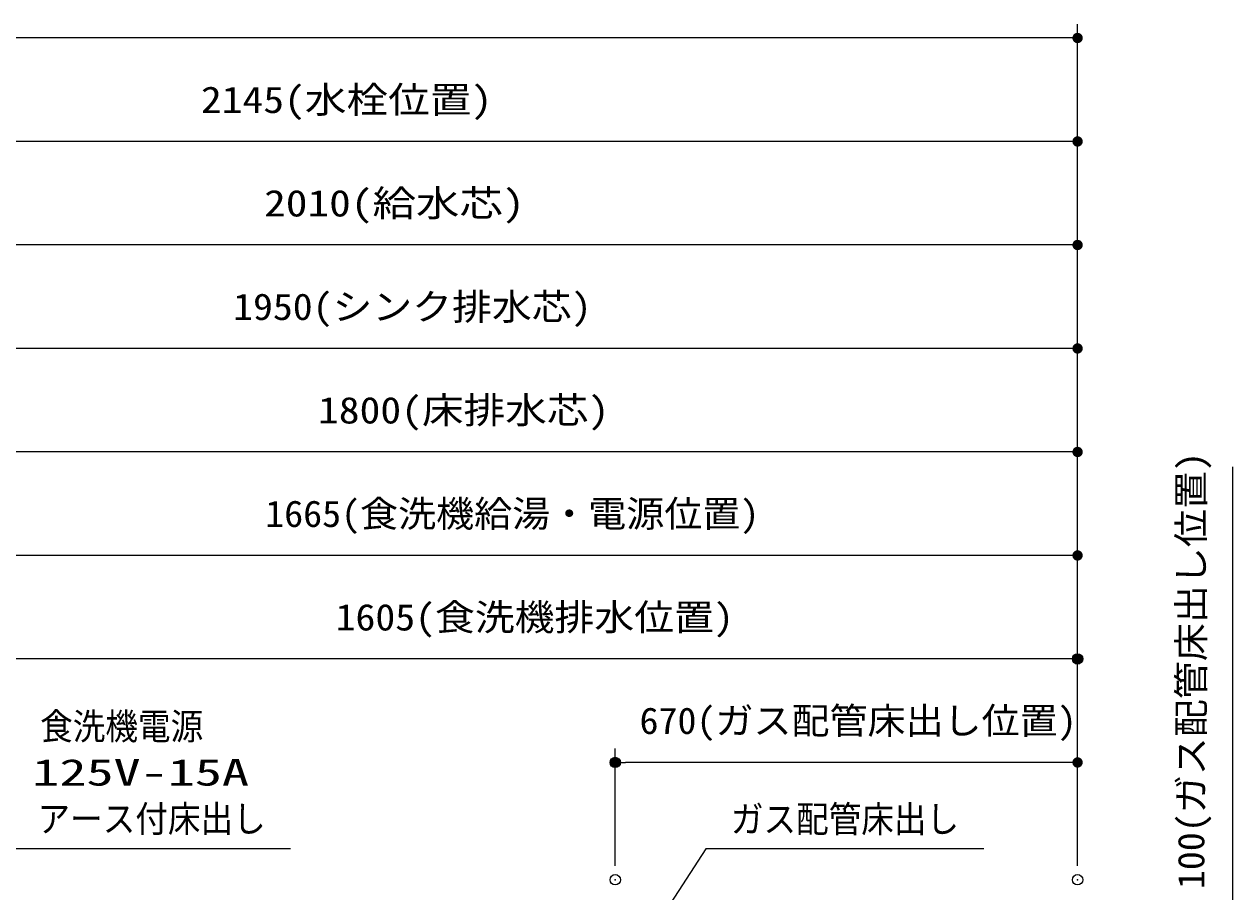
# Model space of a CAD drawing. Units: millimetres, scale not verified. Extents: x -9797 to 9797, y -4555 to 4555.
# Drawn here: x -6450 to -4699, y 1673 to 2930 of the extents above; entities that cross this region are included whole.
import ezdxf
from ezdxf.enums import TextEntityAlignment as Align

# ---------------------------------------------------------------- set-up
doc = ezdxf.new("R2010")
doc.units = ezdxf.units.MM
doc.header["$LTSCALE"] = 30
doc.header["$PDMODE"] = 32
doc.header["$PDSIZE"] = 15
for name, color, linetype, lineweight in [('0-0_0', 7, 'Continuous', 25), ('0-3_寸法ﾚｲﾔｰ', 30, 'Continuous', 13), ('0-4_DEFPOINTS', 7, 'Continuous', 25)]:
    doc.layers.add(name, color=color, linetype=linetype, lineweight=lineweight)
doc.styles.add('ＭＳ ゴシック', font='')
doc.styles.get('ＭＳ ゴシック').set_extended_font_data('MS Gothic')

# ---------------------------------------------------------------- blocks, each defined once
blk = doc.blocks.new('_DOT')
at = {"layer": '0-0_0', "color": 30}
blk.add_line((-15, 0), (-30, 0), dxfattribs=at)
for points in [[(0, 0), (-15, 0), (-14.88, 1.88)], [(0, 0), (-14.88, -1.88), (-15, 0)], [(0, 0), (-14.88, 1.88), (-14.53, 3.73)], [(0, 0), (-14.53, -3.73), (-14.88, -1.88)], [(0, 0), (-14.53, 3.73), (-13.95, 5.52)], [(0, 0), (-13.95, -5.52), (-14.53, -3.73)], [(0, 0), (-13.95, 5.52), (-13.14, 7.23)], [(0, 0), (-13.14, -7.23), (-13.95, -5.52)], [(0, 0), (-13.14, 7.23), (-12.14, 8.82)], [(0, 0), (-12.14, -8.82), (-13.14, -7.23)], [(0, 0), (-12.14, 8.82), (-10.93, 10.27)], [(0, 0), (-10.93, -10.27), (-12.14, -8.82)], [(0, 0), (-10.93, 10.27), (-9.56, 11.56)], [(0, 0), (-9.56, -11.56), (-10.93, -10.27)], [(0, 0), (-9.56, 11.56), (-8.04, 12.66)], [(0, 0), (-8.04, -12.66), (-9.56, -11.56)], [(0, 0), (-8.04, 12.66), (-6.39, 13.57)], [(0, 0), (-6.39, -13.57), (-8.04, -12.66)], [(0, 0), (-6.39, 13.57), (-4.64, 14.27)], [(0, 0), (-4.64, -14.27), (-6.39, -13.57)], [(0, 0), (-4.64, 14.27), (-2.81, 14.73)], [(0, 0), (-2.81, -14.73), (-4.64, -14.27)], [(0, 0), (-2.81, 14.73), (-0.94, 14.97)], [(0, 0), (-0.94, -14.97), (-2.81, -14.73)], [(0, 0), (-0.94, 14.97), (0.94, 14.97)], [(0, 0), (0.94, -14.97), (-0.94, -14.97)], [(0, 0), (0.94, 14.97), (2.81, 14.73)], [(0, 0), (2.81, 14.73), (4.64, 14.27)], [(0, 0), (4.64, 14.27), (6.39, 13.57)], [(0, 0), (6.39, 13.57), (8.04, 12.66)], [(0, 0), (8.04, 12.66), (9.56, 11.56)], [(0, 0), (9.56, 11.56), (10.93, 10.27)], [(0, 0), (10.93, 10.27), (12.14, 8.82)], [(0, 0), (12.14, 8.82), (13.14, 7.23)], [(0, 0), (13.14, 7.23), (13.95, 5.52)], [(0, 0), (13.95, 5.52), (14.53, 3.73)], [(0, 0), (14.53, 3.73), (14.88, 1.88)], [(0, 0), (14.88, 1.88), (15, 0)], [(0, 0), (2.81, -14.73), (0.94, -14.97)], [(0, 0), (4.64, -14.27), (2.81, -14.73)], [(0, 0), (6.39, -13.57), (4.64, -14.27)], [(0, 0), (8.04, -12.66), (6.39, -13.57)], [(0, 0), (9.56, -11.56), (8.04, -12.66)], [(0, 0), (10.93, -10.27), (9.56, -11.56)], [(0, 0), (12.14, -8.82), (10.93, -10.27)], [(0, 0), (13.14, -7.23), (12.14, -8.82)], [(0, 0), (13.95, -5.52), (13.14, -7.23)], [(0, 0), (14.53, -3.73), (13.95, -5.52)], [(0, 0), (14.88, -1.88), (14.53, -3.73)], [(0, 0), (15, 0), (14.88, -1.88)]]:
    blk.add_solid(points, dxfattribs=at)

msp = doc.modelspace()

# ---------------------------------------------------------------- linework, layer by layer
at = {"layer": '0-3_寸法ﾚｲﾔｰ'}
for p, q in [((-4923.56, 1710), (-4923.56, 2930)), ((-4938.56, 2910), (-7188.56, 2910)), ((-4923.56, 1710), (-4923.56, 2780)), ((-4938.56, 2760), (-7053.56, 2760)), ((-4923.56, 1710), (-4923.56, 2630)), ((-4938.56, 2610), (-6918.56, 2610)), ((-4923.56, 1710), (-4923.56, 2480)), ((-4938.56, 2460), (-6858.56, 2460)), ((-4923.56, 1710), (-4923.56, 2330)), ((-4938.56, 2310), (-6708.56, 2310)), ((-4698.56, 1635), (-4698.56, 2288.43)), ((-4923.56, 2030), (-4923.56, 2180)), ((-4938.56, 2160), (-6573.56, 2160)), ((-4923.56, 1710), (-4923.56, 2030)), ((-4938.56, 2010), (-6513.56, 2010)), ((-5593.56, 1710), (-5593.56, 1880)), ((-4923.56, 1710), (-4923.56, 1880)), ((-4938.56, 1860), (-5578.56, 1860))]:
    msp.add_line(p, q, dxfattribs=at)
for points in [[(-6064.29, 1735), (-6467.02, 1735), (-6577.01, 1551.33)], [(-5059.51, 1735), (-5462.24, 1735), (-5581.49, 1550.95)]]:
    msp.add_lwpolyline(points, dxfattribs=at)
at = {"layer": '0-4_DEFPOINTS'}
for p in [(-4923.56, 2010), (-5593.56, 1860), (-5593.56, 1690), (-4923.56, 1690), (-4923.56, 1690)]:
    msp.add_point(p, dxfattribs=at)

# ---------------------------------------------------------------- block references
at = {"layer": '0-3_寸法ﾚｲﾔｰ', "xscale": 0.5, "yscale": 0.5}
for p in [(-4923.56, 2910), (-4923.56, 2760), (-4923.56, 2610), (-4923.56, 2460), (-4923.56, 2310), (-4923.56, 2160), (-4923.56, 2010), (-4923.56, 1860)]:
    msp.add_blockref('_DOT', p, dxfattribs=at)
at = {"layer": '0-3_寸法ﾚｲﾔｰ', "xscale": 0.5, "yscale": 0.5, "rotation": 180}
msp.add_blockref('_DOT', (-5593.56, 1860), dxfattribs=at)

# ---------------------------------------------------------------- texts
at = {"layer": '0-3_寸法ﾚｲﾔｰ', "style": 'ＭＳ ゴシック'}
for s, height, width, p in [('2145(水栓位置)', 38.48, 1.15, (-6193.97, 2789.74)), ('2010(給水芯)', 38.48, 1.2, (-6102.47, 2639.74)), ('1950(シンク排水芯)', 38.49, 1.1, (-6147.32, 2489.74)), ('1800(床排水芯)', 38.48, 1.15, (-6024.32, 2339.74)), ('1665(食洗機給湯・電源位置)', 38.48, 1.05, (-6100.82, 2189.74)), ('1605(食洗機排水位置)', 38.48, 1.1, (-5998.82, 2039.74)), ('670(ガス配管床出し位置)', 38.48, 1.05, (-5558.37, 1889.74))]:
    msp.add_text(s, height=height, dxfattribs=dict(at, width=width)).set_placement(p, align=Align.BOTTOM_LEFT)
at = {"layer": '0-3_寸法ﾚｲﾔｰ', "style": 'ＭＳ ゴシック', "width": 1.05}
msp.add_text('100(ガス配管床出し位置)', height=38.48, rotation=90, dxfattribs=at).set_placement((-4728.3, 1676.43), align=Align.BOTTOM_LEFT)
at = {"layer": '0-3_寸法ﾚｲﾔｰ', "color": 7, "style": 'ＭＳ ゴシック'}
for s, height, width, p in [('食洗機電源', 38.49, 0.9, (-6427.02, 1881.55)), ('125V-15A', 38.48, 1.5, (-6438.45, 1814.89)), ('アース付床出し', 38.49, 0.9, (-6430.88, 1747.57)), ('ガス配管床出し', 38.49, 0.9, (-5426.05, 1747.15))]:
    msp.add_text(s, height=height, dxfattribs=dict(at, width=width)).set_placement(p, align=Align.BOTTOM_LEFT)

doc.saveas('drawing.dxf')
